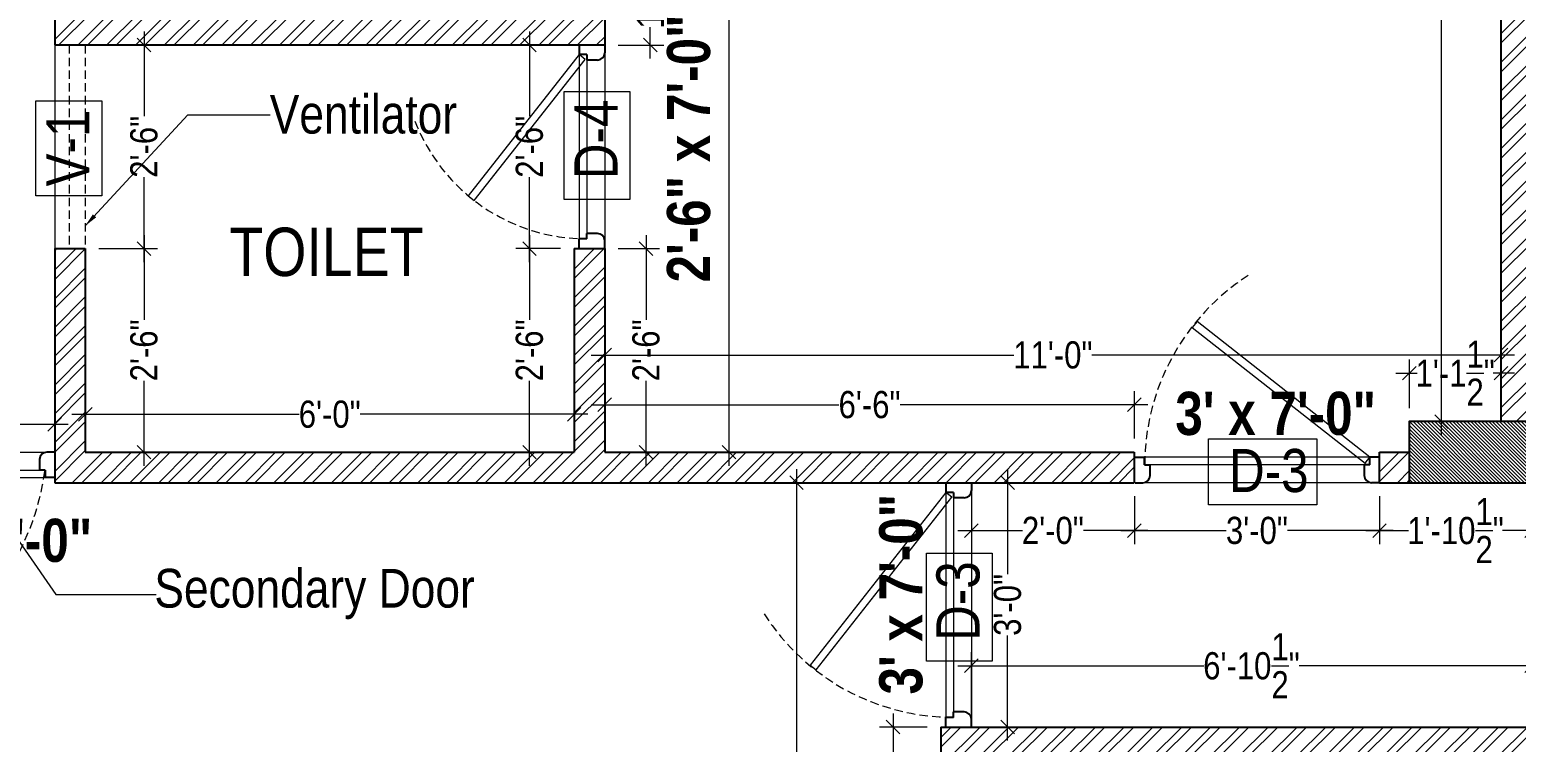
# Model space of a CAD drawing. Header units: millimetres. Extents: x 3295 to 3976, y 1437 to 1916.
# Drawn here: x 3411.1 to 3630, y 1644.7 to 1749.7 of the extents above; entities that cross this region are included whole.
import ezdxf

# ---------------------------------------------------------------- set-up
doc = ezdxf.new("R2010")
doc.units = ezdxf.units.MM
doc.linetypes.add('DASHED2', pattern=[0.375, 0.25, -0.125])
for name, color, linetype, lineweight in [('COLUMNS', 3, 'Continuous', 25), ('dimensions', 251, 'Continuous', 13), ('HATCH', 8, 'Continuous', 5), ('TEXT', 38, 'Continuous', 15), ('WALLS', 7, 'Continuous', 25)]:
    doc.layers.add(name, color=color, linetype=linetype, lineweight=lineweight)
doc.layers.add('doors', color=251, linetype='Continuous')
doc.styles.add('Swiss-LT', font='swissc.ttf')
doc.dimstyles.new('INNER', dxfattribs={"dimtxt": 4, "dimasz": 2, "dimexe": 2, "dimexo": 2, "dimgap": 0, "dimtad": 0, "dimzin": 1, "dimdsep": 46, "dimlunit": 4, "dimtxsty": 'Swiss-LT', "dimblk": 'OBLIQUE', "dimcen": 0.125, "dimdle": 2, "dimclrd": 256, "dimclre": 256, "dimclrt": 7, "dimadec": 0, "dimazin": 0, "dimtfac": 1, "dimtofl": 0, "dimtmove": 0, "dimatfit": 3, "dimfxl": 12, "dimfxlon": 1, "dimtolj": 1, "dimtzin": 0, "dimlwd": -1, "dimlwe": -1, "dimarcsym": 0})

# ---------------------------------------------------------------- blocks, each defined once
blk = doc.blocks.new('_Oblique')
at = {"color": 0, "linetype": 'ByBlock', "lineweight": -2}
blk.add_line((-0.5, -0.5), (0.5, 0.5), dxfattribs=at)
blk = doc.blocks.new('*D263')
at = {"layer": 'Defpoints', "color": 0, "ltscale": 20, "transparency": 16777216}
for p in [(3609.84, 1682.99), (3632.24, 1682.99), (3609.84, 1675.94)]:
    blk.add_point(p, dxfattribs=at)
at = {"layer": 'dimensions', "ltscale": 20, "transparency": 16777216}
for p, q in [((3609.84, 1680.99), (3609.84, 1673.94)), ((3632.24, 1680.99), (3632.24, 1673.94)), ((3607.84, 1675.94), (3614.1, 1675.94)), ((3634.24, 1675.94), (3627.97, 1675.94))]:
    blk.add_line(p, q, dxfattribs=at)
at = {"layer": 'dimensions', "ltscale": 20, "transparency": 16777216, "xscale": 2, "yscale": 2, "zscale": 2, "rotation": 180}
blk.add_blockref('_Oblique', (3609.84, 1675.94), dxfattribs=at)
at = {"layer": 'dimensions', "ltscale": 20, "transparency": 16777216, "xscale": 2, "yscale": 2, "zscale": 2}
blk.add_blockref('_Oblique', (3632.24, 1675.94), dxfattribs=at)
at = {"layer": 'dimensions', "color": 7, "ltscale": 20, "transparency": 16777216, "insert": (3621.04, 1675.94), "char_height": 4, "attachment_point": 5, "style": 'Swiss-LT'}
blk.add_mtext('\\A1;1\'-10{\\H1x;\\S1/2;}"', dxfattribs=at)
blk = doc.blocks.new('*D264')
at = {"layer": 'Defpoints', "color": 0, "ltscale": 20, "transparency": 16777216}
for p in [(3573.74, 1682.99), (3609.84, 1682.99), (3573.74, 1675.94)]:
    blk.add_point(p, dxfattribs=at)
at = {"layer": 'dimensions', "ltscale": 20, "transparency": 16777216}
for p, q in [((3573.74, 1680.99), (3573.74, 1673.94)), ((3609.84, 1680.99), (3609.84, 1673.94)), ((3571.74, 1675.94), (3587.27, 1675.94)), ((3611.84, 1675.94), (3596.3, 1675.94))]:
    blk.add_line(p, q, dxfattribs=at)
at = {"layer": 'dimensions', "ltscale": 20, "transparency": 16777216, "xscale": 2, "yscale": 2, "zscale": 2, "rotation": 180}
blk.add_blockref('_Oblique', (3573.74, 1675.94), dxfattribs=at)
at = {"layer": 'dimensions', "ltscale": 20, "transparency": 16777216, "xscale": 2, "yscale": 2, "zscale": 2}
blk.add_blockref('_Oblique', (3609.84, 1675.94), dxfattribs=at)
at = {"layer": 'dimensions', "color": 7, "ltscale": 20, "transparency": 16777216, "insert": (3591.79, 1675.94), "char_height": 4, "attachment_point": 5, "style": 'Swiss-LT'}
blk.add_mtext('\\A1;3\'-0"', dxfattribs=at)
blk = doc.blocks.new('*D139')
at = {"layer": 'Defpoints', "color": 0, "ltscale": 20, "transparency": 16777216}
for p in [(3549.74, 1682.99), (3573.74, 1682.99), (3549.74, 1675.94)]:
    blk.add_point(p, dxfattribs=at)
at = {"layer": 'dimensions', "ltscale": 20, "transparency": 16777216}
for p, q in [((3549.74, 1680.99), (3549.74, 1673.94)), ((3573.74, 1680.99), (3573.74, 1673.94)), ((3547.74, 1675.94), (3557.25, 1675.94)), ((3575.74, 1675.94), (3566.23, 1675.94))]:
    blk.add_line(p, q, dxfattribs=at)
at = {"layer": 'dimensions', "ltscale": 20, "transparency": 16777216, "xscale": 2, "yscale": 2, "zscale": 2, "rotation": 180}
blk.add_blockref('_Oblique', (3549.74, 1675.94), dxfattribs=at)
at = {"layer": 'dimensions', "ltscale": 20, "transparency": 16777216, "xscale": 2, "yscale": 2, "zscale": 2}
blk.add_blockref('_Oblique', (3573.74, 1675.94), dxfattribs=at)
at = {"layer": 'dimensions', "color": 7, "ltscale": 20, "transparency": 16777216, "insert": (3561.74, 1675.94), "char_height": 4, "attachment_point": 5, "style": 'Swiss-LT'}
blk.add_mtext('\\A1;2\'-0"', dxfattribs=at)
blk = doc.blocks.new('*D140')
at = {"layer": 'Defpoints', "color": 0, "ltscale": 20, "transparency": 16777216}
for p in [(3549.74, 1682.99), (3555.07, 1682.99), (3549.74, 1646.99)]:
    blk.add_point(p, dxfattribs=at)
at = {"layer": 'dimensions', "ltscale": 20, "transparency": 16777216}
for p, q in [((3555.07, 1684.99), (3555.07, 1669.51)), ((3551.74, 1682.99), (3557.07, 1682.99)), ((3555.07, 1644.99), (3555.07, 1660.48)), ((3551.74, 1646.99), (3557.07, 1646.99))]:
    blk.add_line(p, q, dxfattribs=at)
at = {"layer": 'dimensions', "ltscale": 20, "transparency": 16777216, "xscale": 2, "yscale": 2, "zscale": 2}
for p, rotation in [((3555.07, 1682.99), 90), ((3555.07, 1646.99), 270)]:
    blk.add_blockref('_Oblique', p, dxfattribs=dict(at, rotation=rotation))
at = {"layer": 'dimensions', "color": 7, "ltscale": 20, "transparency": 16777216, "insert": (3555.07, 1664.99), "char_height": 4, "attachment_point": 5, "rotation": 90, "style": 'Swiss-LT'}
blk.add_mtext('\\A1;3\'-0"', dxfattribs=at)
blk = doc.blocks.new('*D141')
at = {"layer": 'Defpoints', "color": 0, "ltscale": 20, "transparency": 16777216}
for p in [(3632.24, 1656.02), (3549.74, 1646.99), (3632.24, 1646.99)]:
    blk.add_point(p, dxfattribs=at)
at = {"layer": 'dimensions', "ltscale": 20, "transparency": 16777216}
for p, q in [((3549.74, 1648.99), (3549.74, 1658.02)), ((3632.24, 1648.99), (3632.24, 1658.02)), ((3547.74, 1656.02), (3583.98, 1656.02)), ((3634.24, 1656.02), (3598, 1656.02))]:
    blk.add_line(p, q, dxfattribs=at)
at = {"layer": 'dimensions', "ltscale": 20, "transparency": 16777216, "xscale": 2, "yscale": 2, "zscale": 2, "rotation": 180}
blk.add_blockref('_Oblique', (3549.74, 1656.02), dxfattribs=at)
at = {"layer": 'dimensions', "ltscale": 20, "transparency": 16777216, "xscale": 2, "yscale": 2, "zscale": 2}
blk.add_blockref('_Oblique', (3632.24, 1656.02), dxfattribs=at)
at = {"layer": 'dimensions', "color": 7, "ltscale": 20, "transparency": 16777216, "insert": (3590.99, 1656.02), "char_height": 4, "attachment_point": 5, "style": 'Swiss-LT'}
blk.add_mtext('\\A1;6\'-10{\\H1x;\\S1/2;}"', dxfattribs=at)
blk = doc.blocks.new('*D169')
at = {"layer": 'Defpoints', "color": 0, "ltscale": 20, "transparency": 16777216}
for p in [(3538.21, 1646.99), (3545.24, 1646.99), (3545.24, 1624.49)]:
    blk.add_point(p, dxfattribs=at)
at = {"layer": 'dimensions', "ltscale": 20, "transparency": 16777216}
for p, q in [((3538.21, 1648.99), (3538.21, 1642.68)), ((3543.24, 1646.99), (3536.21, 1646.99)), ((3538.21, 1622.49), (3538.21, 1628.81)), ((3543.24, 1624.49), (3536.21, 1624.49))]:
    blk.add_line(p, q, dxfattribs=at)
at = {"layer": 'dimensions', "ltscale": 20, "transparency": 16777216, "xscale": 2, "yscale": 2, "zscale": 2}
for p, rotation in [((3538.21, 1646.99), 90), ((3538.21, 1624.49), 270)]:
    blk.add_blockref('_Oblique', p, dxfattribs=dict(at, rotation=rotation))
at = {"layer": 'dimensions', "color": 7, "ltscale": 20, "transparency": 16777216, "insert": (3538.21, 1635.74), "char_height": 4, "attachment_point": 5, "rotation": 90, "style": 'Swiss-LT'}
blk.add_mtext('\\A1;1\'-10{\\H1x;\\S1/2;}"', dxfattribs=at)
blk = doc.blocks.new('*D180')
at = {"layer": 'Defpoints', "color": 0, "ltscale": 20, "transparency": 16777216}
for p in [(3374.74, 1691.59), (3374.74, 1687.49), (3414.74, 1687.49)]:
    blk.add_point(p, dxfattribs=at)
at = {"layer": 'dimensions', "ltscale": 20, "transparency": 16777216}
for p, q in [((3374.74, 1689.49), (3374.74, 1693.59)), ((3414.74, 1689.49), (3414.74, 1693.59)), ((3372.74, 1691.59), (3390.22, 1691.59)), ((3416.74, 1691.59), (3399.25, 1691.59))]:
    blk.add_line(p, q, dxfattribs=at)
at = {"layer": 'dimensions', "ltscale": 20, "transparency": 16777216, "xscale": 2, "yscale": 2, "zscale": 2, "rotation": 180}
blk.add_blockref('_Oblique', (3374.74, 1691.59), dxfattribs=at)
at = {"layer": 'dimensions', "ltscale": 20, "transparency": 16777216, "xscale": 2, "yscale": 2, "zscale": 2}
blk.add_blockref('_Oblique', (3414.74, 1691.59), dxfattribs=at)
at = {"layer": 'dimensions', "color": 7, "ltscale": 20, "transparency": 16777216, "insert": (3394.74, 1691.59), "char_height": 4, "attachment_point": 5, "style": 'Swiss-LT'}
blk.add_mtext('\\A1;3\'-4"', dxfattribs=at)
blk = doc.blocks.new('*D181')
at = {"layer": 'Defpoints', "color": 0, "ltscale": 20, "transparency": 16777216}
for p in [(3419.24, 1717.49), (3427.89, 1717.49), (3419.24, 1687.49)]:
    blk.add_point(p, dxfattribs=at)
at = {"layer": 'dimensions', "ltscale": 20, "transparency": 16777216}
for p, q in [((3427.89, 1719.49), (3427.89, 1706.99)), ((3421.24, 1717.49), (3429.89, 1717.49)), ((3427.89, 1685.49), (3427.89, 1698)), ((3421.24, 1687.49), (3429.89, 1687.49))]:
    blk.add_line(p, q, dxfattribs=at)
at = {"layer": 'dimensions', "ltscale": 20, "transparency": 16777216, "xscale": 2, "yscale": 2, "zscale": 2}
for p, rotation in [((3427.89, 1717.49), 90), ((3427.89, 1687.49), 270)]:
    blk.add_blockref('_Oblique', p, dxfattribs=dict(at, rotation=rotation))
at = {"layer": 'dimensions', "color": 7, "ltscale": 20, "transparency": 16777216, "insert": (3427.89, 1702.49), "char_height": 4, "attachment_point": 5, "rotation": 90, "style": 'Swiss-LT'}
blk.add_mtext('\\A1;2\'-6"', dxfattribs=at)
blk = doc.blocks.new('*D182')
at = {"layer": 'Defpoints', "color": 0, "ltscale": 20, "transparency": 16777216}
for p in [(3419.24, 1747.49), (3427.89, 1747.49), (3419.24, 1717.49)]:
    blk.add_point(p, dxfattribs=at)
at = {"layer": 'dimensions', "ltscale": 20, "transparency": 16777216}
for p, q in [((3427.89, 1749.49), (3427.89, 1736.99)), ((3421.24, 1747.49), (3429.89, 1747.49)), ((3427.89, 1715.49), (3427.89, 1728)), ((3421.24, 1717.49), (3429.89, 1717.49))]:
    blk.add_line(p, q, dxfattribs=at)
at = {"layer": 'dimensions', "ltscale": 20, "transparency": 16777216, "xscale": 2, "yscale": 2, "zscale": 2}
for p, rotation in [((3427.89, 1747.49), 90), ((3427.89, 1717.49), 270)]:
    blk.add_blockref('_Oblique', p, dxfattribs=dict(at, rotation=rotation))
at = {"layer": 'dimensions', "color": 7, "ltscale": 20, "transparency": 16777216, "insert": (3427.89, 1732.49), "char_height": 4, "attachment_point": 5, "rotation": 90, "style": 'Swiss-LT'}
blk.add_mtext('\\A1;2\'-6"', dxfattribs=at)
blk = doc.blocks.new('*D184')
at = {"layer": 'Defpoints', "color": 0, "ltscale": 20, "transparency": 16777216}
for p in [(3419.24, 1693.07), (3419.24, 1687.49), (3491.24, 1687.49)]:
    blk.add_point(p, dxfattribs=at)
at = {"layer": 'dimensions', "ltscale": 20, "transparency": 16777216}
for p, q in [((3419.24, 1689.49), (3419.24, 1695.07)), ((3491.24, 1689.49), (3491.24, 1695.07)), ((3417.24, 1693.07), (3450.74, 1693.07)), ((3493.24, 1693.07), (3459.73, 1693.07))]:
    blk.add_line(p, q, dxfattribs=at)
at = {"layer": 'dimensions', "ltscale": 20, "transparency": 16777216, "xscale": 2, "yscale": 2, "zscale": 2, "rotation": 180}
blk.add_blockref('_Oblique', (3419.24, 1693.07), dxfattribs=at)
at = {"layer": 'dimensions', "ltscale": 20, "transparency": 16777216, "xscale": 2, "yscale": 2, "zscale": 2}
blk.add_blockref('_Oblique', (3491.24, 1693.07), dxfattribs=at)
at = {"layer": 'dimensions', "color": 7, "ltscale": 20, "transparency": 16777216, "insert": (3455.24, 1693.07), "char_height": 4, "attachment_point": 5, "style": 'Swiss-LT'}
blk.add_mtext('\\A1;6\'-0"', dxfattribs=at)
blk = doc.blocks.new('*D185')
at = {"layer": 'Defpoints', "color": 0, "ltscale": 20, "transparency": 16777216}
for p in [(3491.24, 1717.49), (3484.66, 1687.49), (3491.24, 1687.49)]:
    blk.add_point(p, dxfattribs=at)
at = {"layer": 'dimensions', "ltscale": 20, "transparency": 16777216}
for p, q in [((3484.66, 1719.49), (3484.66, 1706.99)), ((3489.24, 1717.49), (3482.66, 1717.49)), ((3484.66, 1685.49), (3484.66, 1698)), ((3489.24, 1687.49), (3482.66, 1687.49))]:
    blk.add_line(p, q, dxfattribs=at)
at = {"layer": 'dimensions', "ltscale": 20, "transparency": 16777216, "xscale": 2, "yscale": 2, "zscale": 2}
for p, rotation in [((3484.66, 1717.49), 90), ((3484.66, 1687.49), 270)]:
    blk.add_blockref('_Oblique', p, dxfattribs=dict(at, rotation=rotation))
at = {"layer": 'dimensions', "color": 7, "ltscale": 20, "transparency": 16777216, "insert": (3484.66, 1702.49), "char_height": 4, "attachment_point": 5, "rotation": 90, "style": 'Swiss-LT'}
blk.add_mtext('\\A1;2\'-6"', dxfattribs=at)
blk = doc.blocks.new('*D186')
at = {"layer": 'Defpoints', "color": 0, "ltscale": 20, "transparency": 16777216}
for p in [(3484.66, 1747.49), (3486.85, 1747.49), (3491.24, 1717.49)]:
    blk.add_point(p, dxfattribs=at)
at = {"layer": 'dimensions', "ltscale": 20, "transparency": 16777216}
for p, q in [((3484.66, 1749.49), (3484.66, 1736.99)), ((3484.85, 1747.49), (3482.66, 1747.49)), ((3484.66, 1715.49), (3484.66, 1728)), ((3489.24, 1717.49), (3482.66, 1717.49))]:
    blk.add_line(p, q, dxfattribs=at)
at = {"layer": 'dimensions', "ltscale": 20, "transparency": 16777216, "xscale": 2, "yscale": 2, "zscale": 2}
for p, rotation in [((3484.66, 1747.49), 90), ((3484.66, 1717.49), 270)]:
    blk.add_blockref('_Oblique', p, dxfattribs=dict(at, rotation=rotation))
at = {"layer": 'dimensions', "color": 7, "ltscale": 20, "transparency": 16777216, "insert": (3484.66, 1732.49), "char_height": 4, "attachment_point": 5, "rotation": 90, "style": 'Swiss-LT'}
blk.add_mtext('\\A1;2\'-6"', dxfattribs=at)
blk = doc.blocks.new('*D187')
at = {"layer": 'Defpoints', "color": 0, "ltscale": 20, "transparency": 16777216}
for p in [(3495.74, 1717.49), (3501.83, 1717.49), (3495.74, 1687.49)]:
    blk.add_point(p, dxfattribs=at)
at = {"layer": 'dimensions', "ltscale": 20, "transparency": 16777216}
for p, q in [((3501.83, 1719.49), (3501.83, 1706.99)), ((3497.74, 1717.49), (3503.83, 1717.49)), ((3501.83, 1685.49), (3501.83, 1698)), ((3497.74, 1687.49), (3503.83, 1687.49))]:
    blk.add_line(p, q, dxfattribs=at)
at = {"layer": 'dimensions', "ltscale": 20, "transparency": 16777216, "xscale": 2, "yscale": 2, "zscale": 2}
for p, rotation in [((3501.83, 1717.49), 90), ((3501.83, 1687.49), 270)]:
    blk.add_blockref('_Oblique', p, dxfattribs=dict(at, rotation=rotation))
at = {"layer": 'dimensions', "color": 7, "ltscale": 20, "transparency": 16777216, "insert": (3501.83, 1702.49), "char_height": 4, "attachment_point": 5, "rotation": 90, "style": 'Swiss-LT'}
blk.add_mtext('\\A1;2\'-6"', dxfattribs=at)
blk = doc.blocks.new('*D188')
at = {"layer": 'Defpoints', "color": 0, "ltscale": 20, "transparency": 16777216}
for p in [(3495.74, 1694.48), (3495.74, 1687.49), (3573.74, 1687.49)]:
    blk.add_point(p, dxfattribs=at)
at = {"layer": 'dimensions', "ltscale": 20, "transparency": 16777216}
for p, q in [((3495.74, 1689.49), (3495.74, 1696.48)), ((3573.74, 1689.49), (3573.74, 1696.48)), ((3493.74, 1694.48), (3530.24, 1694.48)), ((3575.74, 1694.48), (3539.23, 1694.48))]:
    blk.add_line(p, q, dxfattribs=at)
at = {"layer": 'dimensions', "ltscale": 20, "transparency": 16777216, "xscale": 2, "yscale": 2, "zscale": 2, "rotation": 180}
blk.add_blockref('_Oblique', (3495.74, 1694.48), dxfattribs=at)
at = {"layer": 'dimensions', "ltscale": 20, "transparency": 16777216, "xscale": 2, "yscale": 2, "zscale": 2}
blk.add_blockref('_Oblique', (3573.74, 1694.48), dxfattribs=at)
at = {"layer": 'dimensions', "color": 7, "ltscale": 20, "transparency": 16777216, "insert": (3534.74, 1694.48), "char_height": 4, "attachment_point": 5, "style": 'Swiss-LT'}
blk.add_mtext('\\A1;6\'-6"', dxfattribs=at)
blk = doc.blocks.new('*D189')
at = {"layer": 'Defpoints', "color": 0, "ltscale": 20, "transparency": 16777216}
for p in [(3614.24, 1699.13), (3614.24, 1691.99), (3627.74, 1691.99)]:
    blk.add_point(p, dxfattribs=at)
at = {"layer": 'dimensions', "ltscale": 20, "transparency": 16777216}
for p, q in [((3614.24, 1693.99), (3614.24, 1701.13)), ((3627.74, 1693.99), (3627.74, 1701.13)), ((3612.24, 1699.13), (3615.38, 1699.13)), ((3629.74, 1699.13), (3626.6, 1699.13))]:
    blk.add_line(p, q, dxfattribs=at)
at = {"layer": 'dimensions', "ltscale": 20, "transparency": 16777216, "xscale": 2, "yscale": 2, "zscale": 2, "rotation": 180}
blk.add_blockref('_Oblique', (3614.24, 1699.13), dxfattribs=at)
at = {"layer": 'dimensions', "ltscale": 20, "transparency": 16777216, "xscale": 2, "yscale": 2, "zscale": 2}
blk.add_blockref('_Oblique', (3627.74, 1699.13), dxfattribs=at)
at = {"layer": 'dimensions', "color": 7, "ltscale": 20, "transparency": 16777216, "insert": (3620.99, 1699.13), "char_height": 4, "attachment_point": 5, "style": 'Swiss-LT'}
blk.add_mtext('\\A1;1\'-1{\\H1x;\\S1/2;}"', dxfattribs=at)
blk = doc.blocks.new('*D190')
at = {"layer": 'Defpoints', "color": 0, "ltscale": 20, "transparency": 16777216}
for p in [(3618.97, 1831.49), (3627.74, 1831.49), (3627.74, 1691.99)]:
    blk.add_point(p, dxfattribs=at)
at = {"layer": 'dimensions', "ltscale": 20, "transparency": 16777216}
for p, q in [((3618.97, 1833.49), (3618.97, 1768.68)), ((3625.74, 1831.49), (3616.97, 1831.49)), ((3618.97, 1689.99), (3618.97, 1754.81)), ((3625.74, 1691.99), (3616.97, 1691.99))]:
    blk.add_line(p, q, dxfattribs=at)
at = {"layer": 'dimensions', "ltscale": 20, "transparency": 16777216, "xscale": 2, "yscale": 2, "zscale": 2}
for p, rotation in [((3618.97, 1831.49), 90), ((3618.97, 1691.99), 270)]:
    blk.add_blockref('_Oblique', p, dxfattribs=dict(at, rotation=rotation))
at = {"layer": 'dimensions', "color": 7, "ltscale": 20, "transparency": 16777216, "insert": (3618.97, 1761.74), "char_height": 4, "attachment_point": 5, "rotation": 90, "style": 'Swiss-LT'}
blk.add_mtext('\\A1;11\'-7{\\H1x;\\S1/2;}"', dxfattribs=at)
blk = doc.blocks.new('*D197')
at = {"layer": 'Defpoints', "color": 0, "ltscale": 20, "transparency": 16777216}
for p in [(3495.74, 1763.99), (3495.74, 1747.49), (3502.45, 1747.49)]:
    blk.add_point(p, dxfattribs=at)
at = {"layer": 'dimensions', "ltscale": 20, "transparency": 16777216}
for p, q in [((3502.45, 1765.99), (3502.45, 1761.35)), ((3497.74, 1763.99), (3504.45, 1763.99)), ((3502.45, 1745.49), (3502.45, 1750.14)), ((3497.74, 1747.49), (3504.45, 1747.49))]:
    blk.add_line(p, q, dxfattribs=at)
at = {"layer": 'dimensions', "ltscale": 20, "transparency": 16777216, "xscale": 2, "yscale": 2, "zscale": 2}
for p, rotation in [((3502.45, 1763.99), 90), ((3502.45, 1747.49), 270)]:
    blk.add_blockref('_Oblique', p, dxfattribs=dict(at, rotation=rotation))
at = {"layer": 'dimensions', "color": 7, "ltscale": 20, "transparency": 16777216, "insert": (3502.45, 1755.74), "char_height": 4, "attachment_point": 5, "rotation": 90, "style": 'Swiss-LT'}
blk.add_mtext('\\A1;1\'-4{\\H1x;\\S1/2;}"', dxfattribs=at)
blk = doc.blocks.new('*D203')
at = {"layer": 'Defpoints', "color": 0, "ltscale": 20, "transparency": 16777216}
for p in [(3495.74, 1831.49), (3514.05, 1831.49), (3495.74, 1687.49)]:
    blk.add_point(p, dxfattribs=at)
at = {"layer": 'dimensions', "ltscale": 20, "transparency": 16777216}
for p, q in [((3514.05, 1833.49), (3514.05, 1765.24)), ((3502.05, 1831.49), (3516.05, 1831.49)), ((3514.05, 1685.49), (3514.05, 1753.75)), ((3502.05, 1687.49), (3516.05, 1687.49))]:
    blk.add_line(p, q, dxfattribs=at)
at = {"layer": 'dimensions', "ltscale": 20, "transparency": 16777216, "xscale": 2, "yscale": 2, "zscale": 2}
for p, rotation in [((3514.05, 1831.49), 90), ((3514.05, 1687.49), 270)]:
    blk.add_blockref('_Oblique', p, dxfattribs=dict(at, rotation=rotation))
at = {"layer": 'dimensions', "color": 7, "ltscale": 20, "transparency": 16777216, "insert": (3514.05, 1759.49), "char_height": 4, "attachment_point": 5, "rotation": 90, "style": 'Swiss-LT'}
blk.add_mtext('\\A1;12\'-0"', dxfattribs=at)
blk = doc.blocks.new('*D204')
at = {"layer": 'Defpoints', "color": 0, "ltscale": 20, "transparency": 16777216}
for p in [(3495.74, 1701.8), (3495.74, 1691.99), (3627.74, 1691.99)]:
    blk.add_point(p, dxfattribs=at)
at = {"layer": 'dimensions', "ltscale": 20, "transparency": 16777216}
for p, q in [((3495.74, 1693.99), (3495.74, 1703.8)), ((3627.74, 1693.99), (3627.74, 1703.8)), ((3493.74, 1701.8), (3555.99, 1701.8)), ((3629.74, 1701.8), (3567.48, 1701.8))]:
    blk.add_line(p, q, dxfattribs=at)
at = {"layer": 'dimensions', "ltscale": 20, "transparency": 16777216, "xscale": 2, "yscale": 2, "zscale": 2, "rotation": 180}
blk.add_blockref('_Oblique', (3495.74, 1701.8), dxfattribs=at)
at = {"layer": 'dimensions', "ltscale": 20, "transparency": 16777216, "xscale": 2, "yscale": 2, "zscale": 2}
blk.add_blockref('_Oblique', (3627.74, 1701.8), dxfattribs=at)
at = {"layer": 'dimensions', "color": 7, "ltscale": 20, "transparency": 16777216, "insert": (3561.74, 1701.8), "char_height": 4, "attachment_point": 5, "style": 'Swiss-LT'}
blk.add_mtext('\\A1;11\'-0"', dxfattribs=at)
blk = doc.blocks.new('*D205')
at = {"layer": 'Defpoints', "color": 0, "ltscale": 20, "transparency": 16777216}
for p in [(3523.98, 1682.99), (3537.83, 1682.99), (3545.24, 1531.49)]:
    blk.add_point(p, dxfattribs=at)
at = {"layer": 'dimensions', "ltscale": 20, "transparency": 16777216}
for p, q in [((3523.98, 1684.99), (3523.98, 1614.18)), ((3535.83, 1682.99), (3521.98, 1682.99)), ((3523.98, 1529.49), (3523.98, 1600.31)), ((3535.98, 1531.49), (3521.98, 1531.49))]:
    blk.add_line(p, q, dxfattribs=at)
at = {"layer": 'dimensions', "ltscale": 20, "transparency": 16777216, "xscale": 2, "yscale": 2, "zscale": 2}
for p, rotation in [((3523.98, 1682.99), 90), ((3523.98, 1531.49), 270)]:
    blk.add_blockref('_Oblique', p, dxfattribs=dict(at, rotation=rotation))
at = {"layer": 'dimensions', "color": 7, "ltscale": 20, "transparency": 16777216, "insert": (3523.98, 1607.24), "char_height": 4, "attachment_point": 5, "rotation": 90, "style": 'Swiss-LT'}
blk.add_mtext('\\A1;12\'-7{\\H1x;\\S1/2;}"', dxfattribs=at)
blk = doc.blocks.new('A$C58046971')
at = {"layer": 'doors', "lineweight": 0}
for p, q in [((0, 0), (40, 0)), ((1.42, -3.75), (38.58, -3.75)), ((2.22, -2.63), (37.78, -2.63))]:
    blk.add_line(p, q, dxfattribs=at)
at = {"layer": 'doors', "color": 134, "lineweight": -3}
for p, q in [((0, 0), (1.16, 0)), ((2.22, -1.07), (2.22, -2.63)), ((37.78, -1.07), (37.78, -2.63)), ((40, 0), (38.84, 0)), ((0, -3.75), (1.42, -3.75)), ((1.42, -2.63), (1.42, -3.75)), ((1.42, -2.63), (2.22, -2.63)), ((38.58, -2.63), (37.78, -2.63)), ((38.58, -2.63), (38.58, -3.75)), ((40, -3.75), (38.58, -3.75))]:
    blk.add_line(p, q, dxfattribs=at)
at = {"layer": 'doors', "lineweight": 0}
blk.add_lwpolyline([(1.42, -3.75), (27.58, -24.47), (28.27, -23.6), (2.12, -2.88)], close=True, dxfattribs=at)
at = {"layer": 'doors', "linetype": 'DASHED2', "lineweight": 0, "ltscale": 5}
blk.add_arc((1.51, 2.35), 37.4, 298.4596, 352.3468, dxfattribs=at)
at = {"layer": 'doors', "color": 134, "lineweight": -3}
for centre, major_axis, start_param, end_param in [((1.16, -1.07), (-0.755, 0.755), 3.926991, 5.497788), ((38.84, -1.07), (0.755, -0.755), 2.356195, 3.926991)]:
    blk.add_ellipse(centre, major_axis=major_axis, ratio=1, start_param=start_param, end_param=end_param, dxfattribs=at)
blk = doc.blocks.new('A$C38E01DC9')
at = {"layer": 'COLUMNS', "lineweight": 13, "ltscale": 20}
h = blk.add_hatch(dxfattribs=at)
h.set_pattern_fill('ANSI31', color=251, scale=3, style=0)
h.set_pattern_definition([(45, (-325034.08293, 115213.30426), (-0.26516504294, 0.26516504294), [])])
h.paths.add_polyline_path([(0, -18), (9, -18), (9, 0), (0, 0)])
at = {"layer": 'COLUMNS', "ltscale": 20}
blk.add_lwpolyline([(0, -18), (9, -18), (9, 0), (0, 0)], close=True, dxfattribs=at)
blk = doc.blocks.new('A$C742147AD')
at = {"layer": 'doors', "color": 134, "lineweight": -3}
for p, q in [((-30, 3.75), (-28.58, 3.75)), ((-28.58, 2.63), (-28.58, 3.75)), ((-28.58, 2.63), (-27.78, 2.63)), ((-27.78, 1.07), (-27.78, 2.63)), ((-2.22, 1.07), (-2.22, 2.63)), ((-1.42, 2.63), (-2.22, 2.63)), ((0, 3.75), (-1.42, 3.75)), ((-1.42, 2.63), (-1.42, 3.75)), ((-30, 0), (-28.84, 0)), ((0, 0), (-1.16, 0))]:
    blk.add_line(p, q, dxfattribs=at)
at = {"layer": 'doors', "lineweight": 0}
for p, q in [((-1.42, 3.75), (-28.58, 3.75)), ((-2.22, 2.63), (-27.78, 2.63)), ((0, 0), (-30, 0))]:
    blk.add_line(p, q, dxfattribs=at)
blk.add_lwpolyline([(-1.42, 3.75), (-22.22, 20.09), (-22.91, 19.22), (-2.12, 2.88)], close=True, dxfattribs=at)
at = {"layer": 'doors', "linetype": 'DASHED2', "lineweight": 0, "ltscale": 5}
blk.add_arc((-1.42, 2.63), 27.15, 111.1405, 180, dxfattribs=at)
at = {"layer": 'doors', "color": 134, "lineweight": -3}
for centre, major_axis, start_param, end_param in [((-28.84, 1.07), (-0.755, 0.755), 2.356195, 3.926991), ((-1.16, 1.07), (-0.755, -0.755), 5.497788, 7.068584)]:
    blk.add_ellipse(centre, major_axis=major_axis, ratio=1, start_param=start_param, end_param=end_param, dxfattribs=at)
blk = doc.blocks.new('A$C10531434')
at = {"layer": 'doors', "lineweight": 0}
for p, q in [((0, 0), (0, 36)), ((2.63, 2.22), (2.63, 33.78)), ((3.75, 1.42), (3.75, 34.58))]:
    blk.add_line(p, q, dxfattribs=at)
at = {"layer": 'doors', "color": 134, "lineweight": -3}
for p, q in [((0, 36), (0, 34.84)), ((3.75, 36), (3.75, 34.58)), ((1.07, 33.78), (2.63, 33.78)), ((2.63, 34.58), (3.75, 34.58)), ((2.63, 34.58), (2.63, 33.78)), ((1.07, 2.22), (2.63, 2.22)), ((2.63, 1.42), (2.63, 2.22)), ((0, 0), (0, 1.16)), ((2.63, 1.42), (3.75, 1.42)), ((3.75, 0), (3.75, 1.42))]:
    blk.add_line(p, q, dxfattribs=at)
at = {"layer": 'doors', "lineweight": 0}
blk.add_lwpolyline([(3.75, 1.42), (23.74, 26.87), (22.87, 27.56), (2.88, 2.12)], close=True, dxfattribs=at)
at = {"layer": 'doors', "linetype": 'DASHED2', "lineweight": 0, "ltscale": 5}
blk.add_arc((2.63, 1.42), 33.15, 32.6953, 90, dxfattribs=at)
at = {"layer": 'doors', "color": 134, "lineweight": -3}
for centre, major_axis, start_param, end_param in [((1.07, 34.84), (0.755, 0.755), 2.356195, 3.926991), ((1.07, 1.16), (-0.755, 0.755), 5.497788, 7.068584)]:
    blk.add_ellipse(centre, major_axis=major_axis, ratio=1, start_param=start_param, end_param=end_param, dxfattribs=at)

msp = doc.modelspace()

# ---------------------------------------------------------------- hatches: boundary and pattern name
at = {"layer": 'HATCH', "ltscale": 20}
h = msp.add_hatch(dxfattribs=at)
h.set_pattern_fill('ANSI32', color=256, scale=8, style=0)
h.set_pattern_definition([(45, (3612.9748, 1836.2214), (-2.12132, 2.12132), []), (45, (3614.389, 1836.2214), (-2.12132, 2.12132), [])])
h.paths.add_polyline_path([(3614.237, 1840.494), (3609.737, 1840.494), (3609.737, 1831.494), (3614.237, 1831.494)])
h.paths.add_polyline_path([(3614.237, 1687.494), (3609.837, 1687.494), (3609.837, 1682.994), (3614.237, 1682.994)])
h.paths.add_polyline_path([(3806.237, 1679.994), (3797.237, 1679.994), (3797.237, 1639.494), (3806.237, 1639.494)])
h.paths.add_polyline_path([(3632.237, 1522.494), (3627.737, 1522.494), (3627.737, 1510.494), (3632.237, 1510.494)])
h.paths.add_polyline_path([(3374.737, 1687.494), (3371.237, 1687.494), (3371.237, 1682.994), (3374.737, 1682.994)])
h.paths.add_polyline_path([(3641.237, 1840.494), (3632.237, 1840.494), (3632.237, 1831.494), (3641.237, 1831.494)])
h.paths.add_polyline_path([(3776.237, 1840.494), (3681.237, 1840.494), (3681.237, 1831.494), (3776.237, 1831.494)])
h.paths.add_polyline_path([(3845.237, 1840.494), (3836.237, 1840.494), (3836.237, 1831.494), (3845.237, 1831.494)])
h.paths.add_polyline_path([(3863.237, 1831.494), (3854.237, 1831.494), (3854.237, 1819.494), (3863.237, 1819.494)])
h.paths.add_polyline_path([(3854.237, 1691.994), (3806.237, 1691.994), (3806.237, 1685.994), (3854.237, 1685.994)])
h.paths.add_polyline_path([(3854.237, 1633.494), (3806.237, 1633.494), (3806.237, 1627.494), (3854.237, 1627.494)])
h.paths.add_polyline_path([(3863.237, 1646.994), (3854.237, 1646.994), (3854.237, 1639.494), (3863.237, 1639.494)])
h.paths.add_polyline_path([(3863.237, 1627.494), (3854.237, 1627.494), (3856.644, 1627.494), (3858.737, 1627.494), (3861.024, 1627.494)])
h.paths.add_polyline_path([(3863.237, 1626.89), (3858.737, 1627.494), (3854.237, 1626.626), (3854.237, 1531.494), (3863.237, 1531.494)])
h.paths.add_polyline_path([(3845.237, 1531.494), (3768.737, 1531.494), (3768.737, 1522.494), (3845.237, 1522.494)])
h.paths.add_polyline_path([(3720.737, 1540.494), (3716.237, 1540.494), (3716.237, 1510.494), (3720.737, 1510.494)])
h.paths.add_polyline_path([(3720.737, 1574.994), (3704.237, 1574.994), (3704.237, 1570.494), (3720.737, 1570.494)])
h.paths.add_polyline_path([(3549.737, 1589.994), (3567.737, 1589.994), (3567.737, 1594.494), (3545.237, 1594.494), (3545.237, 1522.494), (3555.737, 1522.494), (3555.737, 1531.494), (3549.737, 1531.494)])
h.paths.add_polyline_path([(3614.237, 1531.494), (3585.737, 1531.494), (3585.737, 1522.494), (3614.237, 1522.494)])
h.paths.add_polyline_path([(3485.237, 1531.494), (3380.237, 1531.494), (3380.237, 1522.494), (3485.237, 1522.494)])
h.paths.add_polyline_path([(3371.237, 1640.994), (3362.237, 1640.994), (3362.237, 1531.494), (3371.237, 1531.494)])
h.paths.add_polyline_path([(3371.237, 1682.994), (3362.237, 1682.994), (3362.237, 1676.994), (3371.237, 1676.994)])
h.paths.add_polyline_path([(3495.737, 1763.994), (3491.237, 1763.994), (3491.237, 1751.994), (3414.737, 1751.994), (3414.737, 1747.494), (3495.737, 1747.494)])
h.paths.add_polyline_path([(3632.237, 1831.494), (3627.737, 1831.494), (3627.737, 1691.994), (3632.237, 1691.994)])
h.paths.add_polyline_path([(3371.237, 1751.994), (3362.237, 1751.994), (3362.237, 1736.994), (3371.237, 1736.994)])
h.paths.add_polyline_path([(3573.737, 1682.994), (3573.737, 1687.494), (3495.737, 1687.494), (3495.737, 1717.494), (3491.237, 1717.494), (3491.237, 1687.494), (3419.237, 1687.494), (3419.237, 1717.494), (3414.737, 1717.494), (3414.737, 1682.994)])
h.paths.add_polyline_path([(3549.737, 1831.494), (3549.737, 1840.494), (3467.237, 1840.494), (3467.237, 1831.494), (3491.237, 1831.494), (3491.237, 1823.994), (3495.737, 1823.994), (3495.737, 1831.494)])
h.paths.add_polyline_path([(3854.237, 1753.494), (3863.237, 1753.494), (3863.237, 1771.494), (3854.237, 1771.494)])
h.paths.add_polyline_path([(3863.237, 1705.494), (3854.237, 1705.494), (3854.237, 1700.994), (3863.237, 1700.994)])
h.paths.add_polyline_path([(3773.237, 1691.994), (3773.237, 1687.494), (3797.237, 1687.494), (3797.237, 1691.994)])
h.paths.add_polyline_path([(3627.737, 1642.494), (3627.737, 1531.494), (3632.237, 1531.494), (3632.237, 1570.494), (3644.237, 1570.494), (3644.237, 1574.994), (3632.237, 1574.994), (3632.237, 1646.994), (3545.237, 1646.994), (3545.237, 1624.494), (3549.737, 1624.494), (3549.737, 1642.494)])

# ---------------------------------------------------------------- linework, layer by layer
at = {"layer": 'TEXT', "color": 1}
for points in [[(3489.745, 1724.715), (3489.745, 1740.656), (3499.437, 1740.656), (3499.437, 1724.715)], [(3411.961, 1725.255), (3411.961, 1739.259), (3421.653, 1739.259), (3421.653, 1725.255)], [(3584.677, 1689.447), (3600.618, 1689.447), (3600.618, 1679.755), (3584.677, 1679.755)], [(3543.105, 1656.689), (3543.105, 1672.629), (3552.797, 1672.629), (3552.797, 1656.689)]]:
    msp.add_lwpolyline(points, close=True, dxfattribs=at)
at = {"layer": 'WALLS', "ltscale": 20}
for p, q in [((3627.737, 1831.494), (3627.737, 1691.994)), ((3495.737, 1763.994), (3495.737, 1747.494)), ((3414.737, 1751.994), (3414.737, 1747.494)), ((3414.737, 1747.494), (3495.737, 1747.494)), ((3414.737, 1717.494), (3414.737, 1682.994)), ((3414.737, 1717.494), (3419.237, 1717.494)), ((3419.237, 1717.494), (3419.237, 1687.494)), ((3491.237, 1717.494), (3491.237, 1687.494)), ((3491.237, 1717.494), (3495.737, 1717.494)), ((3495.737, 1717.494), (3495.737, 1687.494)), ((3419.237, 1687.494), (3491.237, 1687.494)), ((3495.737, 1687.494), (3573.737, 1687.494)), ((3573.737, 1687.494), (3573.737, 1682.994)), ((3609.837, 1682.994), (3609.837, 1687.494)), ((3609.837, 1687.494), (3614.237, 1687.494)), ((3414.737, 1682.994), (3573.737, 1682.994)), ((3609.837, 1682.994), (3614.237, 1682.994)), ((3545.237, 1646.994), (3545.237, 1624.494)), ((3545.237, 1646.994), (3632.237, 1646.994))]:
    msp.add_line(p, q, dxfattribs=at)
at = {"layer": 'WALLS', "color": 251, "lineweight": 18, "ltscale": 5}
msp.add_line((3414.737, 1747.494), (3414.737, 1717.494), dxfattribs=at)
at = {"layer": 'WALLS', "color": 251, "linetype": 'DASHED2', "lineweight": 18, "ltscale": 5}
for p, q in [((3416.889, 1747.494), (3416.889, 1717.494)), ((3419.237, 1747.494), (3419.237, 1717.494))]:
    msp.add_line(p, q, dxfattribs=at)

# ---------------------------------------------------------------- block references
at = {"layer": 'COLUMNS', "ltscale": 20, "rotation": 90}
msp.add_blockref('A$C38E01DC9', (3614.237, 1682.994), dxfattribs=at)
at = {"layer": 'doors'}
for name, p, rotation in [('A$C742147AD', (3495.737, 1747.494), 90.00000000000001), ('A$C10531434', (3609.837, 1682.994), 89.99999999999999), ('A$C10531434', (3549.737, 1682.994), 180)]:
    msp.add_blockref(name, p, dxfattribs=dict(at, rotation=rotation))
at = {"layer": 'doors', "ltscale": 20}
msp.add_blockref('A$C58046971', (3374.737, 1687.494), dxfattribs=at)

# ---------------------------------------------------------------- texts
at = {"layer": 'TEXT', "color": 1, "attachment_point": 5, "rotation": 90, "style": 'Swiss-LT'}
for s, insert, char_height in [('\\A1;{\\fSwis721 Cn BT|b1|i0|c0|p34;2\'-6" x 7\'-0"}', (3508.125, 1732.241), 6.35105), ('\\A1;D-4', (3494.446, 1733.578), 6.351), ('\\A1;V-1', (3416.663, 1732.309), 6.351), ('\\A1;{\\fSwis721 Cn BT|b1|i0|c0|p34;3\' x 7\'-0"}', (3539.389, 1666.564), 6.35105), ('\\A1;D-3', (3547.807, 1665.552), 6.351)]:
    msp.add_mtext(s, dxfattribs=dict(at, insert=insert, char_height=char_height))
at = {"layer": 'TEXT', "color": 7, "style": 'Swiss-LT'}
for s, insert, char_height, attachment_point in [('\\A1;Ventilator', (3446.409, 1737.25), 5.7024, 4), ('\\A1;{\\C256;TOILET}', (3454.755, 1716.964), 7.128, 5), ('\\A1;Secondary Door', (3429.411, 1666.583), 5.7024, 4)]:
    msp.add_mtext(s, dxfattribs=dict(at, insert=insert, char_height=char_height, attachment_point=attachment_point))
at = {"layer": 'TEXT', "color": 1, "attachment_point": 5, "style": 'Swiss-LT'}
for s, insert, char_height in [('\\A1;{\\fSwis721 Cn BT|b1|i0|c0|p34;3\' x 7\'-0"}', (3594.553, 1693.164), 6.35105), ('\\A1;D-3', (3593.54, 1684.746), 6.351), ('\\A1;{\\fSwis721 Cn BT|b1|i0|c0|p34;3\'-4" x 7\'-0"}', (3400.524, 1674.45), 6.35105)]:
    msp.add_mtext(s, dxfattribs=dict(at, insert=insert, char_height=char_height))

# ---------------------------------------------------------------- dimensions: what is measured, and where the dimension line sits
at = {"layer": 'dimensions', "ltscale": 20}
for base, p1, p2, override, picture, middle in [((3514.049, 1831.494), (3495.737, 1687.494), (3495.737, 1831.494), {"dimpost": '\\X', "dimarcsym": 2}, '*D203', (3514.049, 1759.494)), ((3618.967, 1831.494), (3627.737, 1691.994), (3627.737, 1831.494), {"dimpost": '\\X', "dimarcsym": 2}, '*D190', (3618.967, 1761.744)), ((3502.446, 1747.494), (3495.737, 1763.994), (3495.737, 1747.494), {"dimpost": '\\X', "dimtmove": 1, "dimarcsym": 2}, '*D197', (3502.446, 1755.744)), ((3427.894, 1747.494), (3419.237, 1717.494), (3419.237, 1747.494), {"dimpost": '\\X', "dimtmove": 1, "dimarcsym": 2}, '*D182', (3427.894, 1732.494)), ((3484.656, 1747.494), (3491.237, 1717.494), (3486.854, 1747.494), {"dimpost": '\\X', "dimtmove": 1, "dimarcsym": 2}, '*D186', (3484.656, 1732.494)), ((3427.894, 1717.494), (3419.237, 1687.494), (3419.237, 1717.494), {"dimpost": '\\X', "dimarcsym": 2}, '*D181', (3427.894, 1702.494)), ((3484.656, 1687.494), (3491.237, 1717.494), (3491.237, 1687.494), {"dimpost": '\\X', "dimarcsym": 2}, '*D185', (3484.656, 1702.494)), ((3501.832, 1717.494), (3495.737, 1687.494), (3495.737, 1717.494), {"dimpost": '\\X', "dimarcsym": 2}, '*D187', (3501.832, 1702.494)), ((3523.977, 1682.994), (3545.237, 1531.494), (3537.83, 1682.994), {"dimpost": '\\X', "dimarcsym": 2}, '*D205', (3523.977, 1607.244)), ((3555.069, 1682.994), (3549.737, 1646.994), (3549.737, 1682.994), {"dimpost": '\\X', "dimarcsym": 2}, '*D140', (3555.069, 1664.994)), ((3538.211, 1646.994), (3545.237, 1624.494), (3545.237, 1646.994), {"dimpost": '\\X', "dimtmove": 1, "dimarcsym": 2}, '*D169', (3538.211, 1635.744))]:
    dim = msp.add_linear_dim(base=base, p1=p1, p2=p2, angle=90, dimstyle='INNER', override=override, dxfattribs=at)
    dim.commit()
    dim.dimension.update_dxf_attribs({"geometry": picture, "text_midpoint": middle})
for base, p1, p2, override, picture, middle in [((3495.737, 1701.799), (3627.737, 1691.994), (3495.737, 1691.994), {"dimpost": '\\X', "dimarcsym": 2}, '*D204', (3561.737, 1701.799)), ((3614.237, 1699.133), (3627.737, 1691.994), (3614.237, 1691.994), {"dimpost": '\\X', "dimarcsym": 2}, '*D189', (3620.987, 1699.133)), ((3495.737, 1694.482), (3573.737, 1687.494), (3495.737, 1687.494), {"dimpost": '\\X', "dimarcsym": 2}, '*D188', (3534.737, 1694.482)), ((3419.237, 1693.066), (3491.237, 1687.494), (3419.237, 1687.494), {"dimpost": '\\X', "dimarcsym": 2}, '*D184', (3455.237, 1693.066)), ((3374.737, 1691.586), (3414.737, 1687.494), (3374.737, 1687.494), {"dimpost": '\\X', "dimarcsym": 2}, '*D180', (3394.737, 1691.586)), ((3549.737, 1675.941), (3573.737, 1682.994), (3549.737, 1682.994), {"dimpost": '\\X', "dimtmove": 1, "dimarcsym": 2}, '*D139', (3561.737, 1675.941)), ((3573.737, 1675.941), (3609.837, 1682.994), (3573.737, 1682.994), {"dimpost": '\\X', "dimtmove": 1, "dimarcsym": 2}, '*D264', (3591.787, 1675.941)), ((3609.837, 1675.941), (3632.237, 1682.994), (3609.837, 1682.994), {"dimpost": '\\X', "dimarcsym": 2}, '*D263', (3621.037, 1675.941)), ((3632.237, 1656.024), (3549.737, 1646.994), (3632.237, 1646.994), {"dimpost": '\\X', "dimarcsym": 2}, '*D141', (3590.987, 1656.024))]:
    dim = msp.add_linear_dim(base=base, p1=p1, p2=p2, dimstyle='INNER', override=override, dxfattribs=at)
    dim.commit()
    dim.dimension.update_dxf_attribs({"geometry": picture, "text_midpoint": middle})

# ---------------------------------------------------------------- leaders
for points in [[(3419.237, 1720.849), (3434.328, 1737.178), (3446.481, 1737.178)], [(3401.976, 1685.149), (3414.915, 1666.511), (3429.697, 1666.511)]]:
    msp.add_leader(points, dimstyle='INNER', override={"dimgap": 0, "dimtad": 0, "dimarcsym": 2}, dxfattribs=at)

doc.saveas('drawing.dxf')
